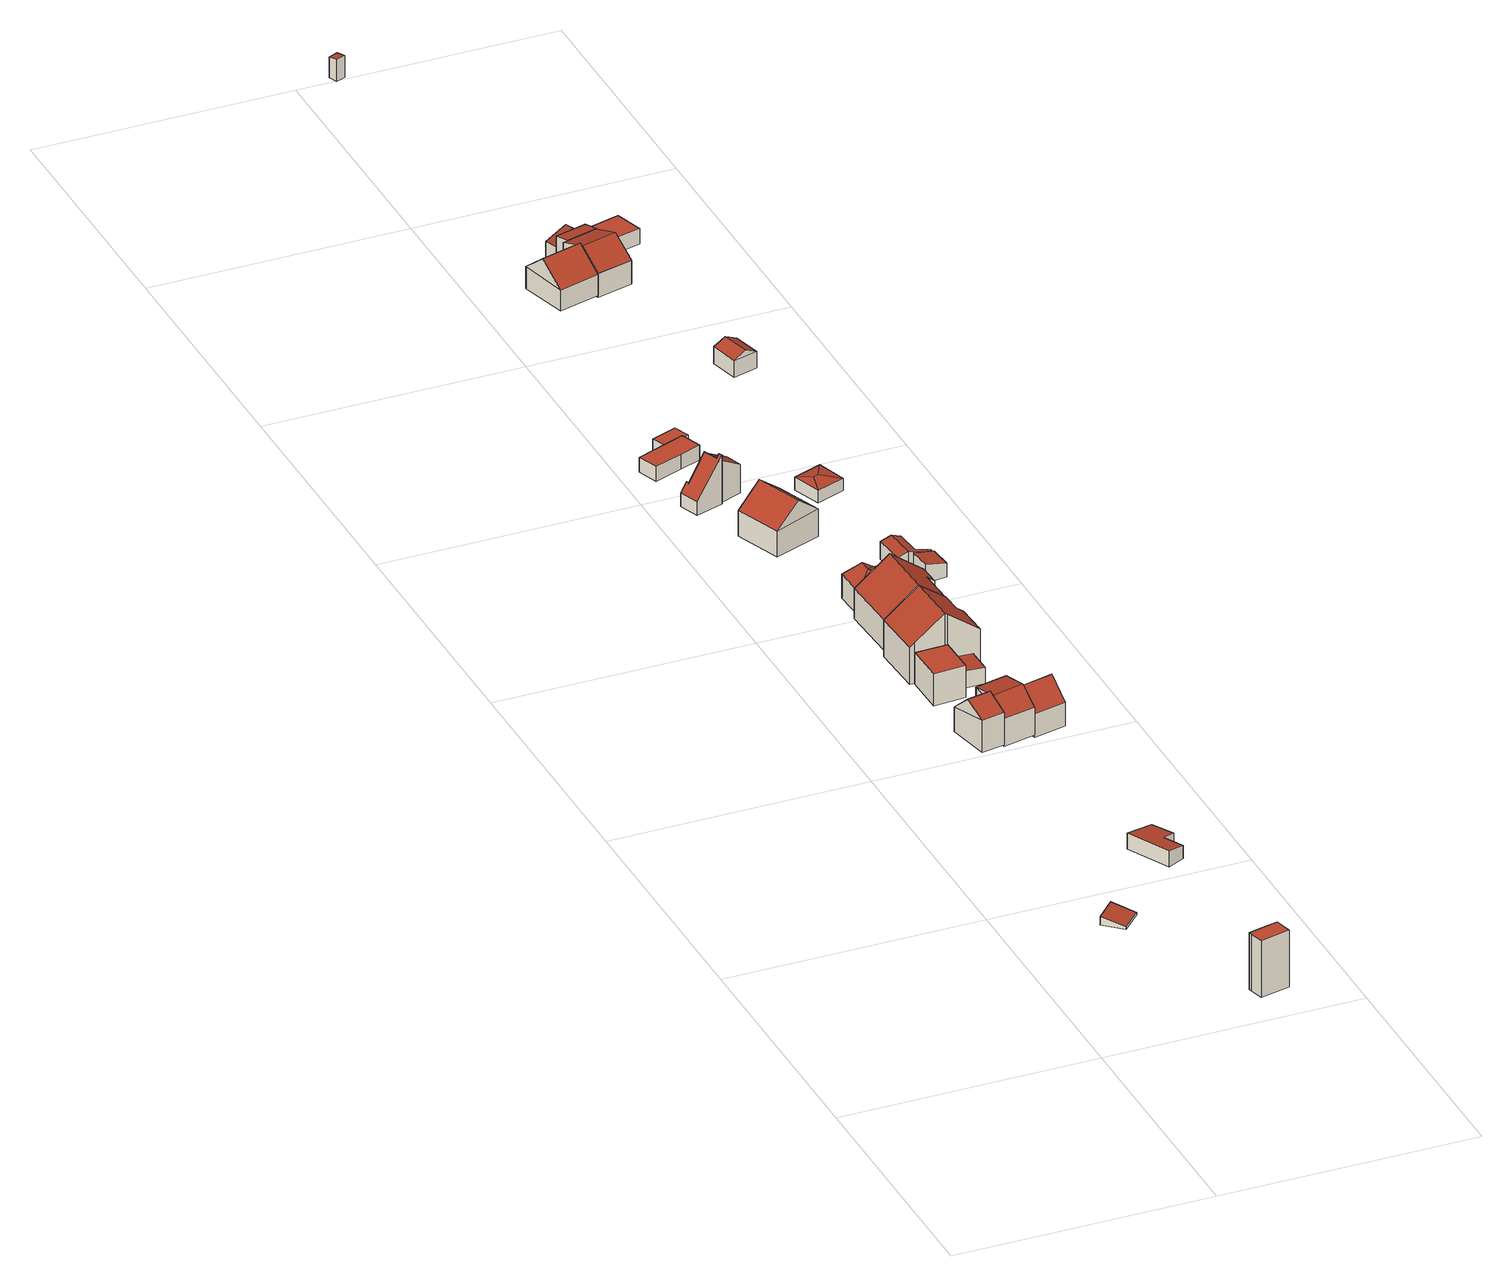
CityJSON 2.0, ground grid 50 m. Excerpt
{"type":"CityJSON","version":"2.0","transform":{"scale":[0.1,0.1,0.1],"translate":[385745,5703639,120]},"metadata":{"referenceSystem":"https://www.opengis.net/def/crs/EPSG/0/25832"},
"CityObjects":{
"building1":{"type":"Building","attributes":{"Gemeindeschluessel":"05954036","Geometrietyp2DReferenz":"3000","function":"31001_2523","roofType":"2100","measuredHeight":1.7},"geometry":[{"type":"Solid","lod":"2","boundaries":[[[[0,1,2,3]],[[4,5,1,0]],[[6,7,5,4]],[[3,2,7,6]],[[4,0,3,6]],[[1,5,7,2]]]],"semantics":{"surfaces":[{"type":"WallSurface"},{"type":"RoofSurface"},{"type":"GroundSurface"}],"values":[[0,0,0,0,1,2]]}}]},
"building2":{"type":"Building","attributes":{"Gemeindeschluessel":"05954036","Geometrietyp2DReferenz":"3000","function":"31001_2460","roofType":"1000","measuredHeight":11.5},"geometry":[{"type":"Solid","lod":"2","boundaries":[[[[8,9,10,11]],[[12,13,9,8]],[[14,15,13,12]],[[16,17,15,14]],[[18,19,17,16]],[[11,10,19,18]],[[16,14,12,8,11,18]],[[9,13,15,17,19,10]]]],"semantics":{"surfaces":[{"type":"WallSurface"},{"type":"RoofSurface"},{"type":"GroundSurface"}],"values":[[0,0,0,0,0,0,1,2]]}}]},
"building3":{"type":"Building","attributes":{"Gemeindeschluessel":"05954036","Geometrietyp2DReferenz":"3000","function":"31001_1310","roofType":"2100","measuredHeight":3.13},"geometry":[{"type":"Solid","lod":"2","boundaries":[[[[20,21,22,23]],[[24,25,21,20]],[[26,27,25,24]],[[28,29,27,26]],[[30,31,29,28]],[[23,22,31,30]],[[28,26,24,20,23,30]],[[21,25,27,29,31,22]]]],"semantics":{"surfaces":[{"type":"WallSurface"},{"type":"RoofSurface"},{"type":"GroundSurface"}],"values":[[0,0,0,0,0,0,1,2]]}}]},
"building4":{"type":"Building","attributes":{"Gemeindeschluessel":"05954036","Geometrietyp2DReferenz":"3000","function":"31001_1010","roofType":"3100","measuredHeight":8.66},"geometry":[{"type":"Solid","lod":"2","boundaries":[[[[32,33,34,35]],[[36,37,33,32]],[[38,39,37,36]],[[35,34,39,38]],[[32,40,36]],[[38,41,35]],[[35,41,40,32]],[[36,40,41,38]],[[33,37,39,34]]]],"semantics":{"surfaces":[{"type":"WallSurface"},{"type":"RoofSurface"},{"type":"GroundSurface"}],"values":[[0,0,0,0,0,0,1,1,2]]}}]},
"building5":{"type":"Building","attributes":{"Gemeindeschluessel":"05954036","Geometrietyp2DReferenz":"3000","function":"31001_2460","roofType":"1000","measuredHeight":6.42},"geometry":[{"type":"Solid","lod":"2","boundaries":[[[[42,43,44,45]],[[46,47,43,42]],[[48,49,47,46]],[[45,44,49,48]],[[46,42,45,48]],[[43,47,49,44]]]],"semantics":{"surfaces":[{"type":"WallSurface"},{"type":"RoofSurface"},{"type":"GroundSurface"}],"values":[[0,0,0,0,1,2]]}}]},
"building6":{"type":"Building","attributes":{"Gemeindeschluessel":"05954036","Geometrietyp2DReferenz":"3000","function":"31001_1010","roofType":"3100","measuredHeight":8.66},"address":[{"country":"Germany","locality":"Witten","thoroughfareNumber":"52","thoroughfareName":"Dürener Straße"}],"geometry":[{"type":"Solid","lod":"2","boundaries":[[[[50,51,52,53]],[[54,55,51,50]],[[56,57,55,54]],[[53,52,57,56]],[[50,58,54]],[[56,59,53]],[[53,59,58,50]],[[54,58,59,56]],[[51,55,57,52]]]],"semantics":{"surfaces":[{"type":"WallSurface"},{"type":"RoofSurface"},{"type":"GroundSurface"}],"values":[[0,0,0,0,0,0,1,1,2]]}}]},
"building7":{"type":"Building","attributes":{"Gemeindeschluessel":"05954036","Geometrietyp2DReferenz":"3000","function":"31001_1010","roofType":"3100","measuredHeight":12.66},"address":[{"country":"Germany","locality":"Witten","thoroughfareNumber":"54a","thoroughfareName":"Dürener Straße"}],"geometry":[{"type":"Solid","lod":"2","boundaries":[[[[60,61,62,63]],[[64,65,61,60]],[[66,67,65,64]],[[68,69,67,66]],[[70,71,69,68]],[[72,73,71,70]],[[74,75,73,72]],[[76,77,75,74]],[[78,79,77,76]],[[80,81,79,78]],[[63,62,81,80]],[[74,72,70,68,66,64,60,76]],[[63,80,78,76,60]],[[61,65,67,69,71,73,75,77,79,81,62]]]],"semantics":{"surfaces":[{"type":"WallSurface"},{"type":"RoofSurface"},{"type":"GroundSurface"}],"values":[[0,0,0,0,0,0,0,0,0,0,0,1,1,2]]}}]},
"building8":{"type":"Building","attributes":{"Gemeindeschluessel":"05954036","Geometrietyp2DReferenz":"3000","function":"31001_1010","roofType":"2100","measuredHeight":9.9},"geometry":[{"type":"Solid","lod":"2","boundaries":[[[[82,83,84,85]],[[86,87,83,82]],[[88,89,87,86]],[[90,91,89,88]],[[92,93,91,90]],[[94,95,93,92]],[[96,97,95,94]],[[85,84,97,96]],[[94,92,90,88,86,82,85,96]],[[83,87,89,91,93,95,97,84]]]],"semantics":{"surfaces":[{"type":"WallSurface"},{"type":"RoofSurface"},{"type":"GroundSurface"}],"values":[[0,0,0,0,0,0,0,0,1,2]]}}]},
"building9":{"type":"Building","attributes":{"Gemeindeschluessel":"05954036","Geometrietyp2DReferenz":"3000","function":"51009_1610","roofType":"2100","measuredHeight":3.63},"geometry":[{"type":"Solid","lod":"2","boundaries":[[[[98,99,100,101]],[[102,103,99,98]],[[104,105,103,102]],[[101,100,105,104]],[[102,98,101,104]],[[99,103,105,100]]]],"semantics":{"surfaces":[{"type":"WallSurface"},{"type":"RoofSurface"},{"type":"GroundSurface"}],"values":[[0,0,0,0,1,2]]}}]},
"building10":{"type":"Building","attributes":{"Gemeindeschluessel":"05954036","Geometrietyp2DReferenz":"3000","function":"31001_2460","roofType":"5000","measuredHeight":7.42},"geometry":[{"type":"Solid","lod":"2","boundaries":[[[[106,107,108,109]],[[110,111,107,106]],[[112,113,111,110]],[[114,115,113,112]],[[109,108,115,114]],[[114,112,116]],[[116,112,110]],[[116,110,106]],[[106,117,116]],[[106,109,117]],[[117,109,114,116]],[[107,111,113,115,108]]]],"semantics":{"surfaces":[{"type":"WallSurface"},{"type":"RoofSurface"},{"type":"GroundSurface"}],"values":[[0,0,0,0,0,1,1,1,1,1,1,2]]}}]},
"building11":{"type":"Building","attributes":{"Gemeindeschluessel":"05954036","Geometrietyp2DReferenz":"3000","function":"31001_1010","roofType":"3100","measuredHeight":11.3},"address":[{"country":"Germany","locality":"Witten","thoroughfareNumber":"54b","thoroughfareName":"Dürener Straße"}],"geometry":[{"type":"Solid","lod":"2","boundaries":[[[[118,119,120,121]],[[122,123,119,118]],[[124,125,123,122]],[[126,127,125,124]],[[128,129,127,126]],[[130,131,129,128]],[[60,132,131,130]],[[133,134,132,60]],[[135,136,134,133]],[[121,120,136,135]],[[130,128,126,124,122,118,60]],[[121,135,133,60,118]],[[119,123,125,127,129,131,132,134,136,120]]]],"semantics":{"surfaces":[{"type":"WallSurface"},{"type":"RoofSurface"},{"type":"GroundSurface"}],"values":[[0,0,0,0,0,0,0,0,0,0,1,1,2]]}}]},
"building12":{"type":"Building","attributes":{"Gemeindeschluessel":"05954036","Geometrietyp2DReferenz":"3000","function":"31001_1010","roofType":"5000","measuredHeight":8.33},"address":[{"country":"Germany","locality":"Witten","thoroughfareNumber":"52a","thoroughfareName":"Dürener Straße"}],"geometry":[{"type":"Solid","lod":"2","boundaries":[[[[137,138,139,140]],[[141,142,138,137]],[[143,144,142,141]],[[140,139,144,143]],[[141,145,146,143]],[[145,137,140,146]],[[137,145,141]],[[143,146,140]],[[138,142,144,139]]]],"semantics":{"surfaces":[{"type":"WallSurface"},{"type":"RoofSurface"},{"type":"GroundSurface"}],"values":[[0,0,0,0,1,1,0,0,2]]}}]},
"building13":{"type":"Building","attributes":{"Gemeindeschluessel":"05954036","Geometrietyp2DReferenz":"3000","function":"31001_1010","roofType":"3100","measuredHeight":9.27},"address":[{"country":"Germany","locality":"Witten","thoroughfareNumber":"56","thoroughfareName":"Dürener Straße"}],"geometry":[{"type":"Solid","lod":"2","boundaries":[[[[147,148,149,150]],[[151,152,148,147]],[[153,154,152,151]],[[150,149,154,153]],[[147,155,151]],[[153,156,150]],[[150,156,155,147]],[[151,155,156,153]],[[148,152,154,149]]]],"semantics":{"surfaces":[{"type":"WallSurface"},{"type":"RoofSurface"},{"type":"GroundSurface"}],"values":[[0,0,0,0,0,0,1,1,2]]}}]},
"building14":{"type":"Building","attributes":{"Gemeindeschluessel":"05954036","Geometrietyp2DReferenz":"3000","function":"31001_2460","roofType":"1000","measuredHeight":3.01},"geometry":[{"type":"Solid","lod":"2","boundaries":[[[[157,158,159,160]],[[161,162,158,157]],[[163,164,162,161]],[[165,166,164,163]],[[167,168,166,165]],[[160,159,168,167]],[[165,163,161,157,160,167]],[[158,162,164,166,168,159]]]],"semantics":{"surfaces":[{"type":"WallSurface"},{"type":"RoofSurface"},{"type":"GroundSurface"}],"values":[[0,0,0,0,0,0,1,2]]}}]},
"building15":{"type":"Building","attributes":{"Gemeindeschluessel":"05954036","Geometrietyp2DReferenz":"3000","function":"31001_1010","roofType":"2100","measuredHeight":9.32},"geometry":[{"type":"Solid","lod":"2","boundaries":[[[[169,170,171,172]],[[173,174,170,169]],[[175,176,174,173]],[[177,178,176,175]],[[179,180,178,177]],[[181,182,180,179]],[[172,171,182,181]],[[179,177,175,173,169,172,181]],[[170,174,176,178,180,182,171]]]],"semantics":{"surfaces":[{"type":"WallSurface"},{"type":"RoofSurface"},{"type":"GroundSurface"}],"values":[[0,0,0,0,0,0,0,1,2]]}}]},
"building16":{"type":"Building","attributes":{"Gemeindeschluessel":"05954036","Geometrietyp2DReferenz":"3000","function":"31001_2460","roofType":"1000","measuredHeight":5.1},"geometry":[{"type":"Solid","lod":"2","boundaries":[[[[183,184,185,186]],[[187,188,184,183]],[[189,190,188,187]],[[186,185,190,189]],[[187,183,186,189]],[[184,188,190,185]]]],"semantics":{"surfaces":[{"type":"WallSurface"},{"type":"RoofSurface"},{"type":"GroundSurface"}],"values":[[0,0,0,0,1,2]]}}]},
"building17":{"type":"Building","attributes":{"Gemeindeschluessel":"05954036","Geometrietyp2DReferenz":"3000","function":"31001_2460","roofType":"1000","measuredHeight":2.57},"geometry":[{"type":"Solid","lod":"2","boundaries":[[[[191,192,193,194]],[[195,196,192,191]],[[197,198,196,195]],[[199,200,198,197]],[[194,193,200,199]],[[197,195,191,194,199]],[[192,196,198,200,193]]]],"semantics":{"surfaces":[{"type":"WallSurface"},{"type":"RoofSurface"},{"type":"GroundSurface"}],"values":[[0,0,0,0,0,1,2]]}}]},
"building18":{"type":"Building","attributes":{"Gemeindeschluessel":"05954036","Geometrietyp2DReferenz":"3000","function":"31001_1310"},"children":["building18-1","building18-2"]},
"building18-1":{"type":"BuildingPart","attributes":{"roofType":"3100","measuredHeight":4.21},"parents":["building18"],"geometry":[{"type":"Solid","lod":"2","boundaries":[[[[201,202,203,204]],[[205,206,202,201]],[[207,208,206,205]],[[209,210,208,207]],[[211,212,213,214,215]],[[216,217,212,211]],[[218,219,217,216]],[[204,203,219,218]],[[215,220,209,207,205,201,204,211]],[[218,216,211,204]],[[202,206,208,210,213,212,217,219,203]],[[220,215,214]],[[210,209,220,214,213]]]],"semantics":{"surfaces":[{"type":"WallSurface"},{"type":"RoofSurface"},{"type":"GroundSurface"},{"type":"ClosureSurface"}],"values":[[0,0,0,0,0,0,0,0,1,1,2,0,3]]}}]},
"building18-2":{"type":"BuildingPart","attributes":{"roofType":"2100","measuredHeight":3.75},"parents":["building18"],"geometry":[{"type":"Solid","lod":"2","boundaries":[[[[221,222,210,209,223]],[[224,225,222,221]],[[214,213,225,224]],[[221,223,220,214,224]],[[210,222,225,213]],[[209,220,223]],[[210,213,214,220,209]]]],"semantics":{"surfaces":[{"type":"WallSurface"},{"type":"RoofSurface"},{"type":"GroundSurface"},{"type":"ClosureSurface"}],"values":[[0,0,0,1,2,0,3]]}}]},
"building19":{"type":"Building","attributes":{"Gemeindeschluessel":"05954036","Geometrietyp2DReferenz":"3000","function":"51009_1611","roofType":"3200","measuredHeight":3.15},"geometry":[{"type":"Solid","lod":"2","boundaries":[[[[226,227,228,229]],[[230,231,227,226]],[[232,233,231,230]],[[229,228,233,232]],[[226,234,230]],[[232,235,229]],[[229,235,234,226]],[[230,234,235,232]],[[227,231,233,228]]]],"semantics":{"surfaces":[{"type":"WallSurface"},{"type":"RoofSurface"},{"type":"GroundSurface"}],"values":[[0,0,0,0,1,1,1,1,2]]}}]},
"building20":{"type":"Building","attributes":{"Gemeindeschluessel":"05954036","Geometrietyp2DReferenz":"3000","function":"31001_1010","roofType":"3100","measuredHeight":8.35},"geometry":[{"type":"Solid","lod":"2","boundaries":[[[[236,237,238,239]],[[240,241,237,236]],[[242,243,241,240]],[[239,238,243,242]],[[236,244,240]],[[242,245,239]],[[239,245,244,236]],[[240,244,245,242]],[[237,241,243,238]]]],"semantics":{"surfaces":[{"type":"WallSurface"},{"type":"RoofSurface"},{"type":"GroundSurface"}],"values":[[0,0,0,0,0,0,1,1,2]]}}]},
"building21":{"type":"Building","attributes":{"Gemeindeschluessel":"05954036","Geometrietyp2DReferenz":"3000","function":"31001_1010","roofType":"3100","measuredHeight":8.22},"address":[{"country":"Germany","locality":"Witten","thoroughfareNumber":"64","thoroughfareName":"Dürener Straße"}],"geometry":[{"type":"Solid","lod":"2","boundaries":[[[[246,247,248,249]],[[250,251,247,246]],[[252,253,251,250]],[[254,255,253,252]],[[256,257,255,254]],[[249,248,257,256]],[[258,259,260,261,262,263]],[[254,261,260,264]],[[264,260,259,249,256]],[[264,256,254]],[[262,261,254,252]],[[263,262,252,250]],[[259,258,246,249]],[[258,263,250,246]],[[247,251,253,255,257,248]]]],"semantics":{"surfaces":[{"type":"WallSurface"},{"type":"RoofSurface"},{"type":"GroundSurface"}],"values":[[0,0,0,0,0,0,1,1,0,0,0,0,0,0,2]]}}]},
"building22":{"type":"Building","attributes":{"Gemeindeschluessel":"05954036","Geometrietyp2DReferenz":"3000","function":"31001_1010","roofType":"2100","measuredHeight":6.6},"geometry":[{"type":"Solid","lod":"2","boundaries":[[[[265,266,247,267]],[[268,269,266,265]],[[270,251,269,268]],[[267,247,251,270]],[[268,265,267,270]],[[266,269,251,247]]]],"semantics":{"surfaces":[{"type":"WallSurface"},{"type":"RoofSurface"},{"type":"GroundSurface"}],"values":[[0,0,0,0,1,2]]}}]},
"building23":{"type":"Building","attributes":{"Gemeindeschluessel":"05954036","Geometrietyp2DReferenz":"3000","function":"31001_2720","roofType":"3100","measuredHeight":4.59},"geometry":[{"type":"Solid","lod":"2","boundaries":[[[[271,272,273,274]],[[275,276,272,271]],[[277,278,276,275]],[[274,273,278,277]],[[271,279,275]],[[277,280,274]],[[274,280,279,271]],[[275,279,280,277]],[[272,276,278,273]]]],"semantics":{"surfaces":[{"type":"WallSurface"},{"type":"RoofSurface"},{"type":"GroundSurface"}],"values":[[0,0,0,0,0,0,1,1,2]]}}]},
"building24":{"type":"Building","attributes":{"Gemeindeschluessel":"05954036","Geometrietyp2DReferenz":"3000","function":"31001_1010","roofType":"2100","measuredHeight":3.77},"geometry":[{"type":"Solid","lod":"2","boundaries":[[[[281,282,283,284]],[[285,286,282,281]],[[287,288,286,285]],[[289,290,288,287]],[[284,283,290,289]],[[287,285,281,284,289]],[[282,286,288,290,283]]]],"semantics":{"surfaces":[{"type":"WallSurface"},{"type":"RoofSurface"},{"type":"GroundSurface"}],"values":[[0,0,0,0,0,1,2]]}}]},
"building25":{"type":"Building","attributes":{"Gemeindeschluessel":"05954036","Geometrietyp2DReferenz":"3000","function":"31001_2720","roofType":"2100","measuredHeight":4.33},"geometry":[{"type":"Solid","lod":"2","boundaries":[[[[291,292,293,294]],[[295,296,292,291]],[[297,298,296,295]],[[294,293,298,297]],[[295,291,294,297]],[[292,296,298,293]]]],"semantics":{"surfaces":[{"type":"WallSurface"},{"type":"RoofSurface"},{"type":"GroundSurface"}],"values":[[0,0,0,0,1,2]]}}]},
"building26":{"type":"Building","attributes":{"Gemeindeschluessel":"05954036","Geometrietyp2DReferenz":"3000","function":"31001_2460","roofType":"2100","measuredHeight":3.1},"geometry":[{"type":"Solid","lod":"2","boundaries":[[[[299,269,251,300]],[[301,302,269,299]],[[303,304,302,301]],[[305,306,304,303]],[[307,308,306,305]],[[300,251,308,307]],[[305,303,301,299,300,307]],[[269,302,304,306,308,251]]]],"semantics":{"surfaces":[{"type":"WallSurface"},{"type":"RoofSurface"},{"type":"GroundSurface"}],"values":[[0,0,0,0,0,0,1,2]]}}]}
},
"vertices":[
[133,311,80],[133,311,63],[168,279,63],[168,279,68],[169,349,80],[169,349,63],[204,316,68],[204,316,63],
[299,35,158],[299,35,43],[305,9,43],[305,9,158],[297,42,158],[297,42,43],[338,52,158],[338,52,43],[356,56,158],[356,56,43],[364,22,158],[364,22,43],
[373,642,23],[373,642,0],[317,619,0],[317,619,32],[397,600,23],[397,600,0],[373,587,27],[373,587,0],[393,551,26],[393,551,0],[360,535,32],[360,535,0],
[236,1089,60],[236,1089,10],[191,1080,10],[191,1080,60],[253,1005,75],[253,1005,10],[208,996,75],[208,996,10],[245,1047,97],[199,1038,97],
[237,1214,100],[237,1214,36],[174,1212,36],[174,1212,100],[238,1137,100],[238,1137,36],[176,1133,100],[176,1133,36],
[299,1103,84],[299,1103,7],[236,1089,7],[236,1089,84],[316,1018,63],[316,1018,7],[253,1005,63],[253,1005,7],[309,1053,93],[246,1039,93],
[228,1318,164],[228,1318,38],[160,1315,38],[160,1315,111],[279,1321,127],[279,1321,38],[281,1321,125],[281,1321,38],[283,1282,125],[283,1282,38],[296,1282,115],[296,1282,38],[299,1216,115],[299,1216,38],[237,1214,161],[237,1214,38],[232,1214,164],[232,1214,38],[174,1212,119],[174,1212,38],[164,1211,112],[164,1211,38],
[20,1873,91],[20,1873,63],[34,1834,63],[34,1834,91],[33,1878,108],[33,1878,63],[35,1872,108],[35,1872,63],[70,1886,155],[70,1886,63],[81,1858,156],[81,1858,63],[86,1860,162],[86,1860,63],[89,1853,162],[89,1853,63],
[285,1216,70],[285,1216,37],[237,1214,37],[237,1214,73],[286,1164,70],[286,1164,37],[237,1163,73],[237,1163,37],
[222,1500,102],[222,1500,54],[161,1498,54],[161,1498,102],[223,1460,102],[223,1460,54],[225,1434,102],[225,1434,54],[164,1431,102],[164,1431,54],[193,1457,128],[192,1481,128],
[223,1434,164],[223,1434,51],[164,1431,51],[164,1431,119],[225,1434,163],[225,1434,51],[289,1437,115],[289,1437,51],[291,1394,115],[291,1394,51],[276,1394,126],[276,1394,51],[279,1321,126],[279,1321,51],[228,1318,51],[160,1315,112],[160,1315,51],[155,1431,112],[155,1431,51],
[363,1116,47],[363,1116,2],[299,1103,2],[299,1103,47],[380,1032,50],[380,1032,2],[316,1018,50],[316,1018,2],[372,1073,86],[308,1059,86],
[205,1703,108],[205,1703,53],[171,1794,53],[171,1794,108],[113,1668,105],[113,1668,53],[79,1759,105],[79,1759,53],[161,1686,146],[126,1777,146],
[4,2017,86],[4,2017,56],[19,1977,56],[19,1977,86],[65,2040,86],[65,2040,56],[101,2054,86],[101,2054,56],[116,2013,86],[116,2013,56],[75,1997,86],[75,1997,56],
[86,1860,149],[86,1860,60],[134,1878,60],[134,1878,118],[81,1858,152],[81,1858,60],[70,1886,153],[70,1886,60],[110,1900,128],[110,1900,60],[109,1904,128],[109,1904,60],[123,1909,118],[123,1909,60],
[277,1503,101],[277,1503,50],[222,1500,50],[222,1500,101],[279,1463,101],[279,1463,50],[223,1460,101],[223,1460,50],
[53,2071,81],[53,2071,55],[65,2040,55],[65,2040,81],[103,2090,81],[103,2090,55],[115,2059,81],[115,2059,55],[101,2054,81],[101,2054,55],
[322,1613,76],[322,1613,41],[303,1611,41],[303,1611,83],[326,1564,76],[326,1564,41],[358,1567,65],[358,1567,41],[359,1554,65],[359,1554,41],[309,1549,83],[309,1549,41],[318,1550,41],[318,1550,78],[318,1550,80],[287,1547,77],[287,1547,41],[281,1609,77],[281,1609,41],[329,1551,76],
[363,1509,69],[363,1509,41],[359,1554,69],[322,1505,78],[322,1505,41],
[288,1887,75],[288,1887,49],[232,1867,49],[232,1867,75],[308,1831,74],[308,1831,49],[252,1811,74],[252,1811,49],[269,1851,80],[258,1847,80],
[162,2711,77],[162,2711,33],[82,2689,33],[82,2689,77],[187,2618,75],[187,2618,33],[107,2596,75],[107,2596,33],[174,2665,116],[94,2643,116],
[170,2713,76],[170,2713,29],[162,2711,29],[162,2711,76],[232,2730,76],[232,2730,29],[233,2727,76],[233,2727,29],[258,2636,76],[258,2636,29],[187,2618,76],[187,2618,29],[170,2713,94],[162,2711,94],[176,2660,112],[246,2679,112],[233,2727,95],[232,2730,94],[187,2618,77],
[162,2742,90],[162,2742,29],[170,2713,95],[224,2758,90],[224,2758,29],[232,2730,95],
[352,2309,52],[352,2309,19],[338,2364,19],[338,2364,52],[304,2295,53],[304,2295,19],[290,2352,53],[290,2352,19],[328,2302,65],[314,2358,65],
[210,2811,63],[210,2811,30],[154,2769,30],[154,2769,66],[217,2786,66],[217,2786,30],[224,2758,68],[224,2758,30],[162,2742,68],[162,2742,30],
[68,3444,85],[68,3444,41],[61,3461,41],[61,3461,83],[50,3437,85],[50,3437,41],[43,3454,83],[43,3454,41],
[224,2758,59],[232,2730,60],[217,2786,58],[217,2786,29],[307,2810,58],[307,2810,29],[308,2810,58],[308,2810,29],[324,2752,60],[324,2752,29]
]}
